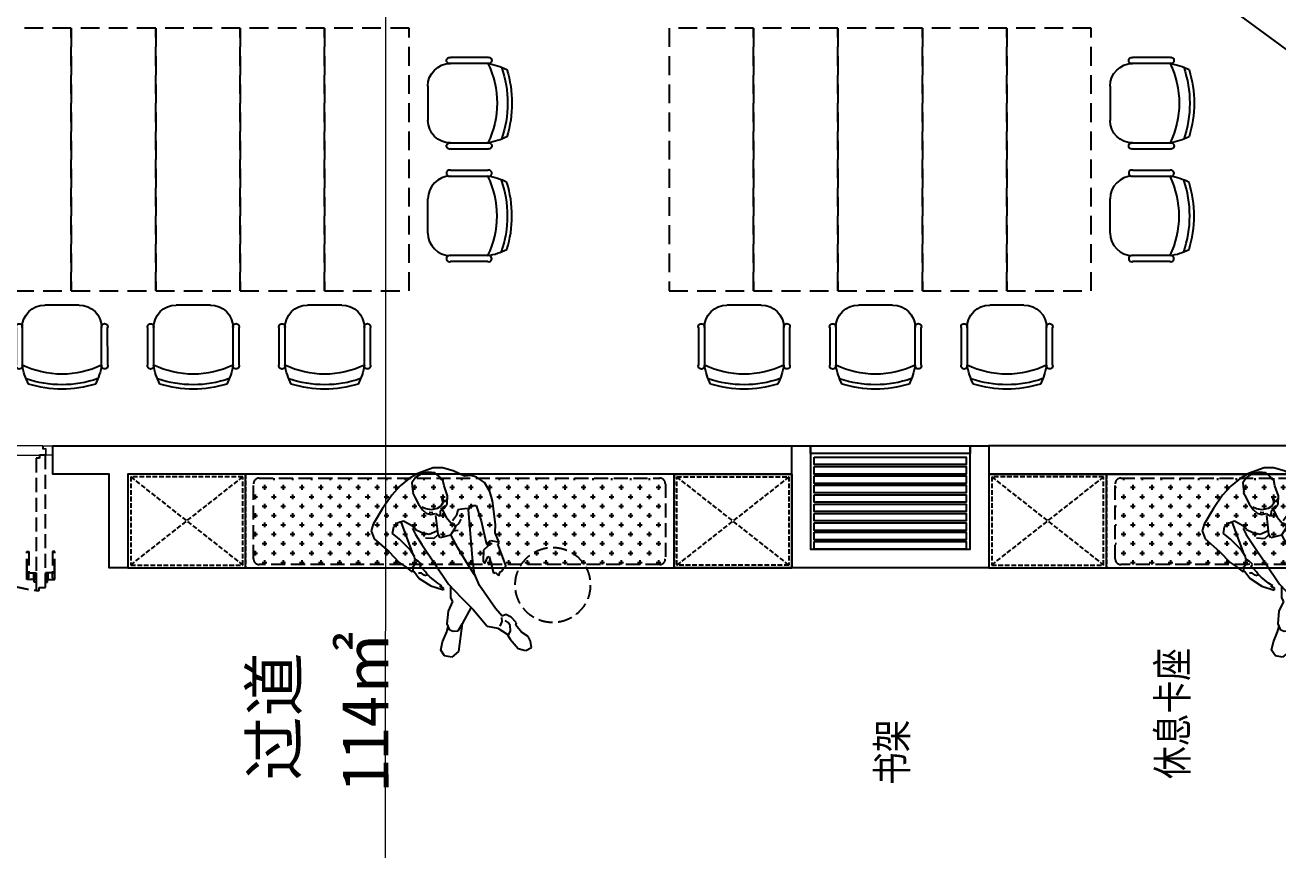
# Model space of a CAD drawing. Header units: millimetres. Extents: x 285006 to 3037698, y -2820855 to 192241.
# Drawn here: x 850808 to 857484, y -2747126 to -2742732 of the extents above; entities that cross this region are included whole.
import ezdxf
from ezdxf.enums import TextEntityAlignment as Align

# ---------------------------------------------------------------- set-up
doc = ezdxf.new("R2010")
doc.units = ezdxf.units.MM
doc.header["$PDMODE"] = 35
doc.header["$PDSIZE"] = -0.1
for name, pattern in [('1#C-6F$0$DOTE', [2.42, 2, -0.2, 0.02, -0.2]), ('DASH', [0.35, 0.25, -0.1]), ('DASHED', [0.75, 0.5, -0.25])]:
    doc.linetypes.add(name, pattern=pattern)
doc.layers.add('1#C-6F$0$A-ANNO-GRID', color=10, linetype='1#C-6F$0$DOTE', lineweight=18)
doc.layers.add('DIM-1B-6F$0$A-ANNO-DIMS', color=73, linetype='Continuous', lineweight=18)
for name, color, linetype in [('___', 4, 'Continuous'), ('A-DOOR', 60, 'Continuous'), ('BS-SHORT CABINET', 30, 'Continuous'), ('DOOR', 60, 'Continuous'), ('DOOR--02', 8, 'Continuous'), ('DS-FINISH', 20, 'Continuous'), ('FF-FIXT--02', 8, 'DASH'), ('FF-FURN', 51, 'Continuous'), ('FF-TEXT', 50, 'Continuous'), ('FF-活动家具', 51, 'Continuous'), ('FF1-固定家具(落地、到顶)', 30, 'Continuous'), ('WALL', 255, 'Continuous')]:
    doc.layers.add(name, color=color, linetype=linetype)
doc.styles.add('CCD_DIM', font='archs.shx', dxfattribs={"width": 0.7})
doc.styles.add('DIA', font='')
doc.styles.add('DIM-1B-6F$0$HYGB2014', font='hygbsz.shx', dxfattribs={"width": 0.7, "bigfont": 'hygbhz.shx'})
doc.styles.add('T9-L46$0$CCDI-TOG-01', font='arial.ttf')
doc.styles.get('DIA').set_extended_font_data('SimSun')
doc.dimstyles.new('DIM-1B-6F$0$DIMN', dxfattribs={"dimtxt": 300, "dimasz": 100, "dimexe": 250, "dimexo": 300, "dimgap": 0, "dimtad": 0, "dimdec": 0, "dimzin": 0, "dimdsep": 46, "dimtxsty": 'DIM-1B-6F$0$HYGB2014', "dimblk": 'DIM-1B-6F$0$_archtick', "dimcen": 0.09, "dimdle": 150, "dimclrt": 7, "dimazin": 0, "dimtfac": 1, "dimtdec": 0, "dimtix": 1, "dimtmove": 2, "dimatfit": 3, "dimfxl": 1, "dimtvp": 1, "dimtolj": 1, "dimtzin": 0, "dimarcsym": 0})

# ---------------------------------------------------------------- blocks, each defined once
blk = doc.blocks.new('*U477')
at = {"layer": 'DOOR', "linetype": 'Continuous', "lineweight": 0, "ltscale": 1000}
for points in [[(-757.5, 17), (-757.5, 50), (-1461, 50), (-1461, 50), (-1461, 50), (-1461, 50), (-1461, 50), (-1461, 50), (-1461, 50), (-1461, 50), (-1461, 50), (-1461, 50), (-1461, 50), (-1461, 50), (-1461, 50), (-1461, 50), (-1461, 50), (-1462, 50), (-1462, 18), (-1447, 18), (-1447, 0), (-1446, 0), (-1446, 0), (-1446, 0), (-1446, 0), (-742.5, 0), (-742.5, 17)], [(-754.5, 20), (-754.5, 50), (-39, 50), (-39, 50), (-39, 50), (-39, 50), (-39, 50), (-39, 50), (-39, 50), (-39, 50), (-39, 50), (-39, 50), (-39, 50), (-39, 50), (-39, 50), (-39, 50), (-39, 50), (-38, 50), (-38, 18), (-53, 18), (-53, 0), (-54, 0), (-54, 0), (-54, 0), (-54, 0), (-739.5, 0), (-739.5, 20), (-754.5, 20)]]:
    blk.add_lwpolyline(points, close=True, dxfattribs=at)
at = {"layer": 'DOOR--02', "linetype": 'DASH', "ltscale": 300}
for p, q in [((-1509, 676.5), (-1509, 562.5)), ((-1363, 676.5), (-1363, 562.5)), ((-136, 676.5), (-136, 562.5)), ((10, 676.5), (10, 562.5))]:
    blk.add_line(p, q, dxfattribs=at)
at = {"layer": 'DOOR--02'}
for p, q in [((-835.5, 98), (-949.5, 98)), ((-664.5, 98), (-550.5, 98)), ((-835.5, -48), (-949.5, -48)), ((-664.5, -48), (-550.5, -48))]:
    blk.add_line(p, q, dxfattribs=at)
at = {"layer": 'DOOR--02', "linetype": 'DASH', "ltscale": 300}
for points in [[(-1428, 754.5), (-1461, 754.5), (-1461, 51), (-1461, 51), (-1461, 51), (-1461, 51), (-1461, 51), (-1461, 51), (-1461, 51), (-1461, 51), (-1461, 51), (-1461, 51), (-1461, 51), (-1461, 51), (-1461, 51), (-1461, 51), (-1461, 51), (-1461, 50), (-1429, 50), (-1429, 65), (-1411, 65), (-1411, 66), (-1411, 66), (-1411, 66), (-1411, 66), (-1411, 769.5), (-1428, 769.5)], [(-68, 766.5), (-38, 766.5), (-38, 51), (-38, 51), (-38, 51), (-38, 51), (-38, 51), (-38, 51), (-38, 51), (-38, 51), (-38, 51), (-38, 51), (-38, 51), (-38, 51), (-38, 51), (-38, 51), (-38, 51), (-38, 50), (-70, 50), (-70, 65), (-88, 65), (-88, 66), (-88, 66), (-88, 66), (-88, 66), (-88, 751.5), (-68, 751.5), (-68, 766.5)], [(-1473, 711.5), (-1473, 677), (-1471, 677), (-1471, 711.5)], [(-1399, 711.5), (-1399, 677), (-1401, 677), (-1401, 711.5)], [(-100, 711.5), (-100, 677), (-98, 677), (-98, 711.5)], [(-26, 711.5), (-26, 677), (-28, 677), (-28, 711.5)]]:
    blk.add_lwpolyline(points, close=True, dxfattribs=at)
for points in [[(-1473, 677.5), (-1473, 712), (-1511, 712), (-1511, 669)], [(-1511, 712), (-1499, 702.5), (-1499, 676.5)], [(-1511, 676.5), (-1511, 562.5), (-1499, 562.5), (-1499, 676.5)], [(-1501, 676.5), (-1511, 676.5)], [(-1501, 676.5), (-1473, 676.5), (-1473, 676.5)], [(-1461, 676.2), (-1461, 726.5), (-1471, 726.5), (-1471, 676.2), (-1461, 676.2)], [(-1471, 710), (-1461, 710)], [(-1471, 693), (-1461, 693)], [(-1411, 676.2), (-1411, 726.5), (-1401, 726.5), (-1401, 676.2), (-1411, 676.2)], [(-1401, 710), (-1411, 710)], [(-1401, 693), (-1411, 693)], [(-1399, 677.5), (-1399, 712), (-1361, 712), (-1361, 669)], [(-1371, 676.5), (-1399, 676.5), (-1399, 676.5)], [(-1361, 712), (-1373, 702.5), (-1373, 676.5)], [(-1361, 676.5), (-1361, 562.5), (-1373, 562.5), (-1373, 676.5)], [(-1371, 676.5), (-1361, 676.5)], [(-100, 677.5), (-100, 712), (-138, 712), (-138, 669)], [(-138, 712), (-126, 702.5), (-126, 676.5)], [(-138, 676.5), (-138, 562.5), (-126, 562.5), (-126, 676.5)], [(-128, 676.5), (-138, 676.5)], [(-128, 676.5), (-100, 676.5), (-100, 676.5)], [(-88, 676.2), (-88, 726.5), (-98, 726.5), (-98, 676.2), (-88, 676.2)], [(-98, 710), (-88, 710)], [(-98, 693), (-88, 693)], [(-38, 676.2), (-38, 726.5), (-28, 726.5), (-28, 676.2), (-38, 676.2)], [(-28, 710), (-38, 710)], [(-28, 693), (-38, 693)], [(-26, 677.5), (-26, 712), (12, 712), (12, 669)], [(2, 676.5), (-26, 676.5), (-26, 676.5)], [(12, 712), (0, 702.5), (0, 676.5)], [(12, 676.5), (12, 562.5), (0, 562.5), (0, 676.5)], [(2, 676.5), (12, 676.5)]]:
    blk.add_lwpolyline(points, dxfattribs=at)
at = {"layer": 'DOOR--02'}
for points in [[(-835.5, 100), (-949.5, 100), (-949.5, 88), (-835.5, 88)], [(-834.5, 62), (-800, 62), (-800, 100), (-843, 100)], [(-835.5, 90), (-835.5, 100)], [(-800, 100), (-809.5, 88), (-835.5, 88)], [(-835.5, 90), (-835.5, 62), (-835.5, 62)], [(-665.5, 62), (-700, 62), (-700, 100), (-657, 100)], [(-700, 100), (-690.5, 88), (-664.5, 88)], [(-664.5, 100), (-550.5, 100), (-550.5, 88), (-664.5, 88)], [(-664.5, 90), (-664.5, 100)], [(-664.5, 90), (-664.5, 62), (-664.5, 62)], [(-835.8, 50), (-785.5, 50), (-785.5, 60), (-835.8, 60), (-835.8, 50)], [(-819, 60), (-819, 50)], [(-802, 60), (-802, 50)], [(-664.2, 50), (-714.5, 50), (-714.5, 60), (-664.2, 60), (-664.2, 50)], [(-698, 60), (-698, 50)], [(-681, 60), (-681, 50)], [(-835.5, -50), (-949.5, -50), (-949.5, -38), (-835.5, -38)], [(-834.5, -12), (-800, -12), (-800, -50), (-843, -50)], [(-835.8, 0), (-785.5, 0), (-785.5, -10), (-835.8, -10), (-835.8, 0)], [(-835.5, -40), (-835.5, -12), (-835.5, -12)], [(-800, -50), (-809.5, -38), (-835.5, -38)], [(-835.5, -40), (-835.5, -50)], [(-819, -10), (-819, 0)], [(-802, -10), (-802, 0)], [(-664.2, 0), (-714.5, 0), (-714.5, -10), (-664.2, -10), (-664.2, 0)], [(-665.5, -12), (-700, -12), (-700, -50), (-657, -50)], [(-700, -50), (-690.5, -38), (-664.5, -38)], [(-698, -10), (-698, 0)], [(-681, -10), (-681, 0)], [(-664.5, -40), (-664.5, -12), (-664.5, -12)], [(-664.5, -50), (-550.5, -50), (-550.5, -38), (-664.5, -38)], [(-664.5, -40), (-664.5, -50)]]:
    blk.add_lwpolyline(points, dxfattribs=at)
for points in [[(-800.5, 62), (-835, 62), (-835, 60), (-800.5, 60)], [(-699.5, 62), (-665, 62), (-665, 60), (-699.5, 60)], [(-800.5, -12), (-835, -12), (-835, -10), (-800.5, -10)], [(-699.5, -12), (-665, -12), (-665, -10), (-699.5, -10)]]:
    blk.add_lwpolyline(points, close=True, dxfattribs=at)
at = {"layer": 'DOOR--02', "linetype": 'DASH', "ltscale": 300}
for centre, radius, start, end in [((-1494.2, 38.1), 736, 0.92375, 83.51215), ((-39, 50), 715.5, 89.91992, 182.40293)]:
    blk.add_arc(centre, radius, start, end, dxfattribs=at)
at = {"layer": 'DS-FINISH', "linetype": 'Continuous', "lineweight": 0, "ltscale": 1000}
for points in [[(-1500, 50), (-1465, 50), (-1465, 15), (-1450, 15), (-1450, 0), (-1500, 0), (-1500, 50)], [(-35, 50), (0, 50), (0, 0), (-50, 0), (-50, 15), (-35, 15), (-35, 50), (0, 50)]]:
    blk.add_lwpolyline(points, dxfattribs=at)
blk = doc.blocks.new('A$C2ABA4370')
at = {"color": 8}
blk.add_wipeout([(671.2, 1032.3), (702, 979.3), (717.4, 925.1), (735.7, 784.7), (732.9, 735.8), (758, 677.8), (748.8, 668.5), (777.4, 596.1), (798, 536.1), (779.8, 523), (776, 513.4), (763.6, 505.4), (757.2, 489.4), (752.5, 482), (736.2, 501.5), (722.8, 495.7), (697.9, 596.2), (689, 592.4), (675.1, 557.2), (667.4, 556.6), (661.6, 570), (664, 631.9), (692.6, 657.5), (679.5, 675.7), (649.8, 805.9), (621.1, 896.8), (589.6, 896.4), (575.3, 874.4), (600.4, 564.7), (610.5, 492.3), (640.3, 423.1), (736.1, 286.9), (773.9, 242.3), (796.2, 252), (829.1, 237), (859.8, 202.6), (854.8, 189.8), (889.3, 146.5), (928.3, 122.4), (943, 93.6), (948.7, 57.4), (913.6, 39.5), (869.9, 50.6), (821.8, 106.7), (803.9, 136.1), (749.2, 170.8), (685.7, 183.1), (603.1, 282.5), (590.5, 295.2), (538.9, 198.8), (517.3, 33.6), (476.2, 0), (433.1, 7.9), (411, 40.7), (421.4, 90.2), (446.5, 148.7), (455.7, 182.5), (449.2, 197.6), (456.6, 272.3), (482.7, 328.5), (470.8, 349.9), (471.5, 416.2), (456.8, 431.3), (300.2, 665.6), (261.1, 725.5), (243.4, 760.3), (259.3, 772.5), (244.3, 776.6), (191.6, 806.8), (174.9, 801), (241.6, 618.6), (256, 596.2), (258.3, 578.7), (279.4, 566.6), (297, 550.3), (287.4, 535.6), (303.1, 523.9), (321.7, 505.4), (329.7, 492.9), (349.2, 472.2), (393, 438.2), (418.3, 422.6), (406.1, 420), (430.4, 406.6), (426.6, 397.1), (352.8, 420.8), (283.5, 465.1), (251.1, 509.4), (239, 506.8), (206.7, 532.6), (165.8, 560), (103.1, 625.6), (18, 700.1), (0, 748), (12, 787.6), (67.3, 880.3), (120.7, 958.9), (171.6, 1012.7), (224.1, 1056.5), (274.7, 1086.3), (365.9, 1120.4), (421.4, 1120.5), (484.6, 1102.8), (551.4, 1070.7), (591.9, 1074.9), (622.9, 1064.4)], dxfattribs=at)
for p, q in [((365.9, 1120.4), (274.7, 1086.3)), ((421.4, 1120.5), (365.9, 1120.4)), ((484.6, 1102.8), (421.4, 1120.5)), ((224.1, 1056.5), (171.6, 1012.7)), ((274.7, 1086.3), (224.1, 1056.5)), ((261.4, 1062), (240.1, 1031.7)), ((298.7, 1086.1), (261.4, 1062)), ((337.3, 1094.8), (298.7, 1086.1)), ((376.2, 1090.4), (337.3, 1094.8)), ((401.1, 1069.4), (376.2, 1090.4)), ((414.3, 1051.2), (401.1, 1069.4)), ((423.9, 1047.4), (414.3, 1051.2)), ((430.7, 1013.2), (423.9, 1047.4)), ((551.4, 1070.7), (484.6, 1102.8)), ((591.9, 1074.9), (551.4, 1070.7)), ((622.9, 1064.4), (591.9, 1074.9)), ((671.2, 1032.3), (622.9, 1064.4)), ((171.6, 1012.7), (120.7, 958.9)), ((240.1, 1031.7), (244.4, 991.1)), ((247.9, 976.8), (243.5, 974.8)), ((243.5, 974.8), (260.1, 942.3)), ((244.4, 991.1), (247.9, 976.8)), ((451.7, 953.9), (430.7, 1013.2)), ((702, 979.3), (671.2, 1032.3)), ((717.4, 925.1), (702, 979.3)), ((120.7, 958.9), (67.3, 880.3)), ((260.1, 942.3), (278.8, 905.3)), ((278.8, 905.3), (304.1, 871.2)), ((411.5, 893.4), (390.5, 879.9)), ((435.9, 895.3), (410.5, 875.4)), ((423.5, 912), (411.5, 893.4)), ((436.7, 917.7), (416.2, 944.7)), ((416.2, 944.7), (423.5, 912)), ((432, 881.4), (449.8, 907.6)), ((449.9, 939.1), (436.7, 917.7)), ((449.8, 907.6), (451.7, 953.9)), ((575.3, 874.4), (589.6, 896.4)), ((589.6, 896.4), (621.1, 896.8)), ((621.1, 896.8), (649.8, 805.9)), ((735.7, 784.7), (717.4, 925.1)), ((67.3, 880.3), (12, 787.6)), ((322.3, 877.3), (299.9, 887.8)), ((304.1, 871.2), (325.8, 851.5)), ((356, 871.7), (322.3, 877.3)), ((325.8, 851.5), (352.6, 844.5)), ((364.5, 853.7), (342.5, 854.9)), ((352.6, 844.5), (379.3, 850.2)), ((390.5, 879.9), (356, 871.7)), ((379.3, 850.2), (399, 836.3)), ((395.1, 727.7), (381.7, 838.5)), ((399, 836.3), (409.1, 842.4)), ((409.1, 842.4), (409.6, 866.1)), ((409.6, 866.1), (432, 881.4)), ((421.5, 868.9), (444.2, 828.4)), ((444.2, 828.4), (472.7, 793)), ((503.6, 838.1), (480, 806.8)), ((513, 871.3), (503.6, 838.1)), ((535.1, 875.5), (513, 871.3)), ((570.1, 880.1), (535.1, 875.5)), ((600.4, 564.7), (575.3, 874.4)), ((12, 787.6), (0, 748)), ((0, 748), (18, 700.1)), ((126.4, 731), (133, 770.9)), ((133, 770.9), (159.4, 795.6)), ((159.4, 795.6), (191.6, 806.8)), ((174.9, 801), (241.6, 618.6)), ((191.6, 806.8), (244.3, 776.6)), ((259.3, 772.5), (243.4, 760.3)), ((243.4, 760.3), (261.1, 725.5)), ((244.3, 776.6), (259.3, 772.5)), ((262.6, 752.7), (261, 762.6)), ((295.5, 737.7), (262.6, 752.7)), ((387.4, 745.6), (342.7, 726.4)), ((498.7, 769.8), (468.8, 722.5)), ((472.7, 793), (486.8, 791.2)), ((482.1, 746.8), (515, 750.4)), ((486.8, 791.2), (498.7, 769.8)), ((503.4, 777.1), (520.6, 792.5)), ((520.6, 792.5), (531.7, 815.8)), ((649.8, 805.9), (679.5, 675.7)), ((732.9, 735.8), (735.7, 784.7)), ((18, 700.1), (103.1, 625.6)), ((167, 698.2), (126.4, 731)), ((232, 633.5), (167, 698.2)), ((261.1, 725.5), (300.2, 665.6)), ((342.7, 726.4), (295.5, 737.7)), ((369.6, 700.9), (320.8, 703.6)), ((390.3, 720.4), (369.6, 700.9)), ((406.9, 706.4), (395.1, 727.7)), ((468.8, 722.5), (406.9, 706.4)), ((512.4, 645.9), (473, 719)), ((679.5, 675.7), (692.6, 657.5)), ((689.8, 676.2), (708, 689.4)), ((708, 689.4), (749.5, 682)), ((758, 677.8), (732.9, 735.8)), ((748.8, 668.5), (758, 677.8)), ((777.4, 596.1), (748.8, 668.5)), ((103.1, 625.6), (165.8, 560)), ((256, 596.2), (232, 633.5)), ((258.3, 578.7), (256, 596.2)), ((300.2, 665.6), (456.8, 431.3)), ((566.2, 557.9), (512.4, 645.9)), ((664, 631.9), (661.6, 570)), ((692.6, 657.5), (664, 631.9)), ((689, 592.4), (697.9, 596.2)), ((697.9, 596.2), (722.8, 495.7)), ((798, 536.1), (777.4, 596.1)), ((165.8, 560), (206.7, 532.6)), ((206.7, 532.6), (239, 506.8)), ((246, 533.6), (260, 550.3)), ((247, 512.9), (246, 533.6)), ((279.4, 566.6), (258.3, 578.7)), ((260, 550.3), (282.9, 552.2)), ((297, 550.3), (279.4, 566.6)), ((287.4, 535.6), (297, 550.3)), ((303.1, 523.9), (287.4, 535.6)), ((321.7, 505.4), (303.1, 523.9)), ((610.2, 486.8), (566.2, 557.9)), ((610.5, 492.3), (600.4, 564.7)), ((661.6, 570), (667.4, 556.6)), ((667.4, 556.6), (675.1, 557.2)), ((675.1, 557.2), (689, 592.4)), ((776, 513.4), (779.8, 523)), ((779.8, 523), (798, 536.1)), ((239, 506.8), (251.1, 509.4)), ((251.1, 509.4), (283.5, 465.1)), ((296.6, 496.5), (279.5, 495.8)), ((283.5, 465.1), (352.8, 420.8)), ((313.6, 485), (296.6, 496.5)), ((325, 480.5), (313.6, 485)), ((329.7, 492.9), (321.7, 505.4)), ((329.3, 489.1), (325, 480.5)), ((349.2, 472.2), (329.7, 492.9)), ((393, 438.2), (349.2, 472.2)), ((640.3, 423.1), (610.5, 492.3)), ((722.8, 495.7), (736.2, 501.5)), ((736.2, 501.5), (752.5, 482)), ((752.5, 482), (757.2, 489.4)), ((757.2, 489.4), (763.6, 505.4)), ((763.6, 505.4), (776, 513.4)), ((352.8, 420.8), (426.6, 397.1)), ((418.3, 422.6), (393, 438.2)), ((406.1, 420), (418.3, 422.6)), ((430.4, 406.6), (406.1, 420)), ((426.6, 397.1), (430.4, 406.6)), ((456.8, 431.3), (533, 352.9)), ((470.8, 349.9), (471.5, 416.2)), ((736.1, 286.9), (640.3, 423.1)), ((456.6, 272.3), (482.7, 328.5)), ((482.7, 328.5), (470.8, 349.9)), ((533, 352.9), (603.1, 282.5)), ((449.2, 197.6), (456.6, 272.3)), ((590.5, 295.2), (537.3, 195.8)), ((603.1, 282.5), (685.7, 183.1)), ((773.9, 242.3), (736.1, 286.9)), ((774.3, 210.7), (772.3, 233.7)), ((796.2, 252), (773.9, 242.3)), ((829.1, 237), (796.2, 252)), ((859.8, 202.6), (829.1, 237)), ((421.4, 90.2), (446.5, 148.7)), ((446.5, 148.7), (455.7, 182.5)), ((465.6, 159.6), (449.2, 197.6)), ((484.7, 152), (465.6, 159.6)), ((513.1, 153.6), (484.7, 152)), ((537.3, 195.8), (513.1, 153.6)), ((538.9, 198.8), (517.3, 33.6)), ((685.7, 183.1), (749.2, 170.8)), ((749.2, 170.8), (803.9, 136.1)), ((762.9, 182), (774.3, 210.7)), ((811, 205.4), (793.1, 216.2)), ((810.9, 125.9), (824.5, 155.6)), ((821.9, 186.2), (811, 205.4)), ((824.5, 155.6), (821.9, 186.2)), ((854.8, 189.8), (859.8, 202.6)), ((889.3, 146.5), (854.8, 189.8)), ((411, 40.7), (421.4, 90.2)), ((803.9, 136.1), (821.8, 106.7)), ((821.8, 106.7), (869.9, 50.6)), ((928.3, 122.4), (889.3, 146.5)), ((943, 93.6), (928.3, 122.4)), ((948.7, 57.4), (943, 93.6)), ((433.1, 7.9), (411, 40.7)), ((476.2, 0), (433.1, 7.9)), ((517.3, 33.6), (476.2, 0)), ((869.9, 50.6), (912.7, 39.7)), ((914, 39.7), (948.7, 57.4))]:
    blk.add_line(p, q, dxfattribs=at)
blk = doc.blocks.new('*U1127')
at = {"layer": 'FF1-固定家具(落地、到顶)', "color": 55, "linetype": 'DASH', "ltscale": 100}
for p, q in [((15.4, 484.6), (611.7, 15.4)), ((15.4, 15.4), (611.7, 484.6)), ((627.1, 0), (627.1, 500))]:
    blk.add_line(p, q, dxfattribs=at)
at = {"layer": 'FF1-固定家具(落地、到顶)'}
blk.add_lwpolyline([(0, 500), (627.1, 500), (627.1, 0), (0, 0)], close=True, dxfattribs=at)
at = {"layer": 'FF1-固定家具(落地、到顶)', "color": 55, "linetype": 'DASH', "ltscale": 100}
blk.add_lwpolyline([(15.4, 484.6), (611.7, 484.6), (611.7, 15.4), (15.4, 15.4)], close=True, dxfattribs=at)
blk = doc.blocks.new('*U1128')
at = {"layer": 'FF1-固定家具(落地、到顶)', "color": 55, "linetype": 'DASH', "ltscale": 100}
for p, q in [((15.4, 484.6), (611.7, 15.4)), ((15.4, 15.4), (611.7, 484.6)), ((627.1, 0), (627.1, 500))]:
    blk.add_line(p, q, dxfattribs=at)
at = {"layer": 'FF1-固定家具(落地、到顶)'}
blk.add_lwpolyline([(0, 500), (627.1, 500), (627.1, 0), (0, 0)], close=True, dxfattribs=at)
at = {"layer": 'FF1-固定家具(落地、到顶)', "color": 55, "linetype": 'DASH', "ltscale": 100}
blk.add_lwpolyline([(15.4, 484.6), (611.7, 484.6), (611.7, 15.4), (15.4, 15.4)], close=True, dxfattribs=at)
blk = doc.blocks.new('A$C64783269')
at = {"layer": 'FF-活动家具'}
for p, q in [((0.8, 150.6), (0.9, 399.8)), ((40.9, 150.6), (41, 399.8)), ((570, 399.5), (569.8, 150.3)), ((610.1, 399.5), (609.9, 150.3)), ((419.4, 0), (191.1, 0.1))]:
    blk.add_line(p, q, dxfattribs=at)
for centre, radius, start, end in [((461.5, 332), 425.9, 152.85057, 170.83936), ((305.2, -199.6), 730.3, 70.83824, 109.10207), ((305.2, -192.4), 752.4, 72.71457, 107.21071), ((149.5, 332.2), 425.9, 9.08935, 27.0688), ((21, 405.3), 20.8, 344.50583, 195.42288), ((305.2, -143.9), 604.5, 64.02291, 115.91629), ((590.1, 405), 20.8, 344.50583, 195.42288), ((20.8, 145), 20.8, 164.50583, 15.42288), ((191.2, 150.5), 150.4, 179.96436, 269.96436), ((419.4, 150.4), 150.4, 269.96436, 359.96436), ((589.9, 144.7), 20.8, 164.50583, 15.42288)]:
    blk.add_arc(centre, radius, start, end, dxfattribs=at)
blk = doc.blocks.new('DFHFTHRTHRT')
at = {"layer": 'FF-TEXT', "color": 50, "style": 'DIA'}
for s, p in [('114㎡', (908003.5, -316793.9)), ('过道', (907520.7, -316820.5))]:
    blk.add_text(s, height=250, rotation=90.08483, dxfattribs=at).set_placement(p, align=Align.MIDDLE_CENTER)
at = {"layer": 'FF-TEXT', "color": 2, "style": 'T9-L46$0$CCDI-TOG-01', "width": 0.8}
for s, p in [('休息卡座', (912386.1, -317153.7)), ('书架', (910891.8, -317185.7))]:
    blk.add_text(s, height=160, rotation=90, dxfattribs=at).set_placement(p)
blk = doc.blocks.new('DIM-1B-6F$0$_archtick')
at = {"const_width": 0.4}
blk.add_lwpolyline([(-0.7, -0.7), (0.7, 0.7)], dxfattribs=at)
blk = doc.blocks.new('CCD_Dimension_Tick')
at = {"color": 0, "linetype": 'ByBlock'}
for p, q in [((-1.091, 0), (0, 0)), ((0, 0), (1.091, 0))]:
    blk.add_line(p, q, dxfattribs=at)
at = {"color": 0, "linetype": 'Continuous', "const_width": 0.608}
blk.add_lwpolyline([(-0.61, -0.61), (0.61, 0.61)], dxfattribs=at)
blk = doc.blocks.new('*D1550')
at = {"layer": '___', "color": 44, "lineweight": -2, "transparency": 16777216}
for p, q in [((854266.3, -1074646.6), (854266.3, -1075059.3)), ((856570.5, -1074646.6), (856570.5, -1075059.3)), ((856470.5, -1074909.3), (854366.3, -1074909.3))]:
    blk.add_line(p, q, dxfattribs=at)
at = {"layer": 'Defpoints', "color": 0, "transparency": 16777216}
for p in [(854266.3, -1074496.6, 0), (856570.5, -1074496.6, 0), (854266.3, -1074909.3), (1059207.7, -2814913.1), (1060332.7, -2814913.1), (1060332.7, -2816154.7)]:
    blk.add_point(p, dxfattribs=at)
at = {"layer": 'DIM-1B-6F$0$A-ANNO-DIMS', "color": 0, "lineweight": -2, "transparency": 16777216}
for p, q in [((1059207.7, -2815213.1), (1059207.7, -2816404.7)), ((1060332.7, -2815213.1), (1060332.7, -2816404.7)), ((1059057.7, -2816154.7), (1060482.7, -2816154.7))]:
    blk.add_line(p, q, dxfattribs=at)
at = {"layer": '___', "color": 44, "lineweight": -2, "transparency": 16777216, "xscale": 100, "yscale": 100, "zscale": 100, "rotation": 180}
blk.add_blockref('CCD_Dimension_Tick', (854266.3, -1074909.3), dxfattribs=at)
at = {"layer": '___', "color": 44, "lineweight": -2, "transparency": 16777216, "xscale": 100, "yscale": 100, "zscale": 100}
blk.add_blockref('CCD_Dimension_Tick', (856570.5, -1074909.3), dxfattribs=at)
at = {"layer": 'DIM-1B-6F$0$A-ANNO-DIMS', "color": 0, "lineweight": -2, "transparency": 16777216, "xscale": 100, "yscale": 100, "zscale": 100, "rotation": 180}
blk.add_blockref('DIM-1B-6F$0$_archtick', (1059207.7, -2816154.7), dxfattribs=at)
at = {"layer": 'DIM-1B-6F$0$A-ANNO-DIMS', "color": 0, "lineweight": -2, "transparency": 16777216, "xscale": 100, "yscale": 100, "zscale": 100}
blk.add_blockref('DIM-1B-6F$0$_archtick', (1060332.7, -2816154.7), dxfattribs=at)
at = {"layer": '___', "color": 50, "transparency": 16777216, "insert": (855418.4, -1074774.3), "char_height": 150, "attachment_point": 5, "style": 'CCD_DIM'}
blk.add_mtext('\\A1;2305', dxfattribs=at)
at = {"layer": 'DIM-1B-6F$0$A-ANNO-DIMS', "color": 7, "transparency": 16777216, "insert": (1059770.2, -2815854.7), "char_height": 300, "attachment_point": 5, "style": 'DIM-1B-6F$0$HYGB2014'}
blk.add_mtext('\\A1;1125', dxfattribs=at)
blk = doc.blocks.new('*D1551')
at = {"layer": '___', "color": 44, "lineweight": -2, "transparency": 16777216}
for p, q in [((855943.4, -1074646.6), (855943.4, -1074804.1)), ((856043.4, -1074654.1), (856470.5, -1074654.1)), ((856570.5, -1074646.6), (856570.5, -1074804.1))]:
    blk.add_line(p, q, dxfattribs=at)
at = {"layer": 'Defpoints', "color": 0, "transparency": 16777216}
for p in [(855943.4, -1074496.6, 0), (856570.5, -1074496.6, 0), (856570.5, -1074654.1), (1060332.7, -2814913.1), (1061457.7, -2814913.1), (1061457.7, -2816154.7)]:
    blk.add_point(p, dxfattribs=at)
at = {"layer": 'DIM-1B-6F$0$A-ANNO-DIMS', "color": 0, "lineweight": -2, "transparency": 16777216}
for p, q in [((1060332.7, -2815213.1), (1060332.7, -2816404.7)), ((1061457.7, -2815213.1), (1061457.7, -2816404.7)), ((1060182.7, -2816154.7), (1061607.7, -2816154.7))]:
    blk.add_line(p, q, dxfattribs=at)
at = {"layer": '___', "color": 44, "lineweight": -2, "transparency": 16777216, "xscale": 100, "yscale": 100, "zscale": 100, "rotation": 180}
blk.add_blockref('CCD_Dimension_Tick', (855943.4, -1074654.1), dxfattribs=at)
at = {"layer": '___', "color": 44, "lineweight": -2, "transparency": 16777216, "xscale": 100, "yscale": 100, "zscale": 100}
blk.add_blockref('CCD_Dimension_Tick', (856570.5, -1074654.1), dxfattribs=at)
at = {"layer": 'DIM-1B-6F$0$A-ANNO-DIMS', "color": 0, "lineweight": -2, "transparency": 16777216, "xscale": 100, "yscale": 100, "zscale": 100, "rotation": 180}
blk.add_blockref('DIM-1B-6F$0$_archtick', (1060332.7, -2816154.7), dxfattribs=at)
at = {"layer": 'DIM-1B-6F$0$A-ANNO-DIMS', "color": 0, "lineweight": -2, "transparency": 16777216, "xscale": 100, "yscale": 100, "zscale": 100}
blk.add_blockref('DIM-1B-6F$0$_archtick', (1061457.7, -2816154.7), dxfattribs=at)
at = {"layer": '___', "color": 50, "transparency": 16777216, "insert": (856256.9, -1074519.1), "char_height": 150, "attachment_point": 5, "style": 'CCD_DIM'}
blk.add_mtext('\\A1;625', dxfattribs=at)
at = {"layer": 'DIM-1B-6F$0$A-ANNO-DIMS', "color": 7, "transparency": 16777216, "insert": (1060895.2, -2815854.7), "char_height": 300, "attachment_point": 5, "style": 'DIM-1B-6F$0$HYGB2014'}
blk.add_mtext('\\A1;1125', dxfattribs=at)
blk = doc.blocks.new('1#C-6F$0$A$C465C26A5')
at = {"layer": '1#C-6F$0$A-ANNO-GRID', "ltscale": 1.5}
blk.add_line((-9000, -1700), (-9000, 56496.4), dxfattribs=at)

msp = doc.modelspace()

# ---------------------------------------------------------------- linework, layer by layer
at = {"layer": 'A-DOOR', "elevation": 0}
msp.add_lwpolyline([(854993.3, -2744973.4), (855843.4, -2744973.4), (855843.4, -2745013.4), (854993.3, -2745013.4), (854993.3, -2744973.4)], dxfattribs=at)
for points in [[(855013.3, -2745033.3), (855823.4, -2745033.3), (855823.4, -2745073.3), (855013.3, -2745073.3)], [(855013.3, -2745083.3), (855823.4, -2745083.3), (855823.4, -2745123.3), (855013.3, -2745123.3)], [(855013.3, -2745133.3), (855823.4, -2745133.3), (855823.4, -2745173.3), (855013.3, -2745173.3)], [(855013.3, -2745183.3), (855823.4, -2745183.3), (855823.4, -2745223.3), (855013.3, -2745223.3)], [(855013.3, -2745233.3), (855823.4, -2745233.3), (855823.4, -2745273.3), (855013.3, -2745273.3)], [(855013.3, -2745283.3), (855823.4, -2745283.3), (855823.4, -2745323.3), (855013.3, -2745323.3)], [(855013.3, -2745333.3), (855823.4, -2745333.3), (855823.4, -2745373.3), (855013.3, -2745373.3)], [(855013.3, -2745383.3), (855823.4, -2745383.3), (855823.4, -2745423.3), (855013.3, -2745423.3)], [(855013.3, -2745433.3), (855823.4, -2745433.3), (855823.4, -2745473.3), (855013.3, -2745473.3)], [(855013.3, -2745483.3), (855823.4, -2745483.3), (855823.4, -2745523.3), (855013.3, -2745523.3)]]:
    msp.add_lwpolyline(points, close=True, dxfattribs=at)
at = {"layer": 'FF-FURN', "linetype": 'DASHED', "ltscale": 200}
for points in [[(850604.3, -2742748.1), (850604.3, -2744148.1), (851054.3, -2744148.1), (851054.3, -2742748.1)], [(851054.3, -2742748.1), (851054.3, -2744148.1), (851504.3, -2744148.1), (851504.3, -2742748.1)], [(851504.3, -2742748.1), (851504.3, -2744148.1), (851954.3, -2744148.1), (851954.3, -2742748.1)], [(851954.3, -2742748.1), (851954.3, -2744148.1), (852404.3, -2744148.1), (852404.3, -2742748.1)], [(852404.3, -2742748.1), (852404.3, -2744148.1), (852854.3, -2744148.1), (852854.3, -2742748.1)], [(854239.3, -2742748.1), (854239.3, -2744148.1), (854689.3, -2744148.1), (854689.3, -2742748.1)], [(854689.3, -2742748.1), (854689.3, -2744148.1), (855139.3, -2744148.1), (855139.3, -2742748.1)], [(855139.3, -2742748.1), (855139.3, -2744148.1), (855589.3, -2744148.1), (855589.3, -2742748.1)], [(855589.3, -2742748.1), (855589.3, -2744148.1), (856039.3, -2744148.1), (856039.3, -2742748.1)], [(856039.3, -2742748.1), (856039.3, -2744148.1), (856489.3, -2744148.1), (856489.3, -2742748.1)]]:
    msp.add_lwpolyline(points, close=True, dxfattribs=at)
at = {"layer": 'FF-FURN', "linetype": 'DASH', "ltscale": 300}
msp.add_circle((853619.8, -2745714.4), 200, dxfattribs=at)
at = {"layer": 'WALL', "elevation": 0}
for points in [[(850955.9, -2745123.3), (850955.9, -2744973.4), (854893.3, -2744973.4), (854893.3, -2744973.4), (854993.3, -2744973.4), (854993.3, -2745523.3), (855843.4, -2745523.3), (855843.4, -2744973.4), (855943.4, -2744973.4), (855943.4, -2745623.3), (854893.3, -2745623.3), (854893.3, -2745123.3), (851355.9, -2745123.3), (851355.9, -2745623.3), (851255.9, -2745623.3), (851255.9, -2745123.3), (850955.9, -2745123.3), (850955.9, -2744973.3)], [(854893.3, -2745123.3), (854893.3, -2744973.4)]]:
    msp.add_lwpolyline(points, dxfattribs=at)

# ---------------------------------------------------------------- block references
at = {"color": 8, "xscale": 0.9, "yscale": 0.9, "zscale": 0.9}
msp.add_blockref('A$C2ABA4370', (857080.2, -2746098.4), dxfattribs=at)
at = {"xscale": -1, "rotation": 180}
for p in [(851355.9, -2745123.3, 0), (855943.4, -2745123.3, 0)]:
    msp.add_blockref('*U1127', p, dxfattribs=at)
at = {"rotation": 180}
msp.add_blockref('*U1128', (854893.3, -2745123.3, 0), dxfattribs=at)
at = {"layer": 'DS-FINISH', "rotation": 180}
msp.add_blockref('*U477', (849455.9, -2744973.3, 0), dxfattribs=at)
at = {"layer": 'FF-FURN', "linetype": 'DASHED', "ltscale": 200}
for p, xscale, yscale, zscale, rotation in [((852954.3, -2743392.3), -0.8, 0.8, 0.8, 269.9999999999999), ((856589.3, -2743392.3), -0.8, 0.8, 0.8, 269.9999999999999), ((852954.3, -2743503.9), 0.8000000000000002, 0.8000000000000002, 0.8000000000000002, 270.0000006730583), ((856589.3, -2743503.9), 0.8000000000000002, 0.8000000000000002, 0.8000000000000002, 270.0000006730583), ((850760.1, -2744223), -0.8, 0.8, 0.8, 180), ((851460.1, -2744223), -0.8, 0.8, 0.8, 180), ((852160.1, -2744223), -0.8, 0.8, 0.8, 180), ((854395.1, -2744223), -0.8, 0.8, 0.8, 180), ((855095.1, -2744223), -0.8, 0.8, 0.8, 180), ((855795.1, -2744223), -0.8, 0.8, 0.8, 180)]:
    msp.add_blockref('A$C64783269', p, dxfattribs=dict(at, xscale=xscale, yscale=yscale, zscale=zscale, rotation=rotation))

# ---------------------------------------------------------------- next in the draw order: hatches: boundary and pattern name
at = {"layer": 'FF-FIXT--02'}
h = msp.add_hatch(dxfattribs=at)
h.set_pattern_fill('CROSS', color=256, scale=200, angle=-90, style=0)
h.set_pattern_definition([(270, (627860.947, -1881331.645), (50, -50), [25, -75]), (360, (627848.447, -1881344.145), (50, 50), [25, -75])])
edge = h.paths.add_edge_path()
edge.add_line((856646.6, -2745145.2), (858692, -2745145.2))
edge.add_arc((858692, -2745175.2), 30, 0, 90, ccw=False)
edge.add_line((858722, -2745175.2), (858722, -2745575.2))
edge.add_arc((858692, -2745575.2), 30, -90, 0, ccw=False)
edge.add_line((858692, -2745605.2), (856646.6, -2745605.2))
edge.add_arc((856646.6, -2745575.2), 30, 180, 270, ccw=False)
edge.add_line((856616.6, -2745575.2), (856616.6, -2745175.2))
edge.add_arc((856646.6, -2745175.2), 30, 90, 180, ccw=False)

# ---------------------------------------------------------------- next in the draw order: linework, layer by layer
at = {"layer": 'BS-SHORT CABINET', "elevation": 0}
msp.add_lwpolyline([(855943.4, -2745623.3), (859405.8, -2745623.3), (859405.8, -2745123.3), (855943.4, -2745123.3)], close=True, dxfattribs=at)
at = {"layer": 'FF-FURN', "linetype": 'DASH', "ltscale": 300, "elevation": 0}
msp.add_lwpolyline([(856646.6, -2745145.2), (858692, -2745145.2, -0.414214), (858722, -2745175.2), (858722, -2745575.2, -0.414214), (858692, -2745605.2), (856646.6, -2745605.2, -0.414214), (856616.6, -2745575.2), (856616.6, -2745175.2, -0.414214)], format="xyb", close=True, dxfattribs=at)
at = {"layer": 'WALL', "elevation": 0}
msp.add_lwpolyline([(855943.4, -2745123.4), (859805.8, -2745123.4), (859805.8, -2744973.4), (855943.4, -2744973.4)], close=True, dxfattribs=at)

# ---------------------------------------------------------------- next in the draw order: block references
at = {"color": 8, "xscale": 0.9, "yscale": 0.9, "zscale": 0.9}
msp.add_blockref('A$C2ABA4370', (852652.8, -2746098.3), dxfattribs=at)

# ---------------------------------------------------------------- next in the draw order: dimensions: what is measured, and where the dimension line sits
at = {"layer": 'DIM-1B-6F$0$A-ANNO-DIMS'}
for p1, p2, picture, middle in [((1060332.7, -2814913.1), (1061457.7, -2814913.1), '*D1551', (1060895.2, -2815854.7)), ((1059207.7, -2814913.1), (1060332.7, -2814913.1), '*D1550', (1059770.2, -2815854.7))]:
    dim = msp.add_aligned_dim(p1=p1, p2=p2, distance=-1241.6, dimstyle='DIM-1B-6F$0$DIMN', dxfattribs=at)
    dim.commit()
    dim.dimension.update_dxf_attribs({"geometry": picture, "text_midpoint": middle})

# ---------------------------------------------------------------- next in the draw order: hatches: boundary and pattern name
at = {"layer": 'FF-FIXT--02'}
h = msp.add_hatch(dxfattribs=at)
h.set_pattern_fill('CROSS', color=256, scale=200, angle=-90, style=0)
h.set_pattern_definition([(270, (623433.467, -1881331.587), (50, -50), [25, -75]), (360, (623420.967, -1881344.087), (50, 50), [25, -75])])
edge = h.paths.add_edge_path()
edge.add_line((852055.3, -2745145.2), (854189.6, -2745145.2))
edge.add_arc((854189.6, -2745175.2), 30, 0, 90, ccw=False)
edge.add_line((854219.6, -2745175.2), (854219.6, -2745575.2))
edge.add_arc((854189.6, -2745575.2), 30, -90, 0, ccw=False)
edge.add_line((854189.6, -2745605.2), (852055.3, -2745605.2))
edge.add_arc((852055.3, -2745575.2), 30, 180, 270, ccw=False)
edge.add_line((852025.3, -2745575.2), (852025.3, -2745175.2))
edge.add_arc((852055.3, -2745175.2), 30, 90, 180, ccw=False)

# ---------------------------------------------------------------- next in the draw order: linework, layer by layer
at = {"layer": '___'}
msp.add_lwpolyline([(849556.2, -2737015.7), (860488.1, -2745034.3), (862205.8, -2759980.4)], dxfattribs=at)
at = {"layer": 'BS-SHORT CABINET', "elevation": 0}
msp.add_lwpolyline([(851355.9, -2745623.3), (854893.3, -2745623.3), (854893.3, -2745123.3), (851355.9, -2745123.3)], close=True, dxfattribs=at)
at = {"layer": 'FF-FURN', "linetype": 'DASH', "ltscale": 300, "elevation": 0}
msp.add_lwpolyline([(852055.3, -2745145.2), (854189.6, -2745145.2, -0.414214), (854219.6, -2745175.2), (854219.6, -2745575.2, -0.414214), (854189.6, -2745605.2), (852055.3, -2745605.2, -0.414214), (852025.3, -2745575.2), (852025.3, -2745175.2, -0.414214)], format="xyb", close=True, dxfattribs=at)

# ---------------------------------------------------------------- next in the draw order: block references
at = {"ltscale": 1.5, "rotation": 359.9692125216086}
msp.add_blockref('1#C-6F$0$A$C465C26A5', (861706.1, -2789322.7, 0), dxfattribs=at)
at = {"layer": '___'}
msp.add_blockref('DFHFTHRTHRT', (-55384.5, -2429594.3), dxfattribs=at)

doc.saveas('drawing.dxf')
